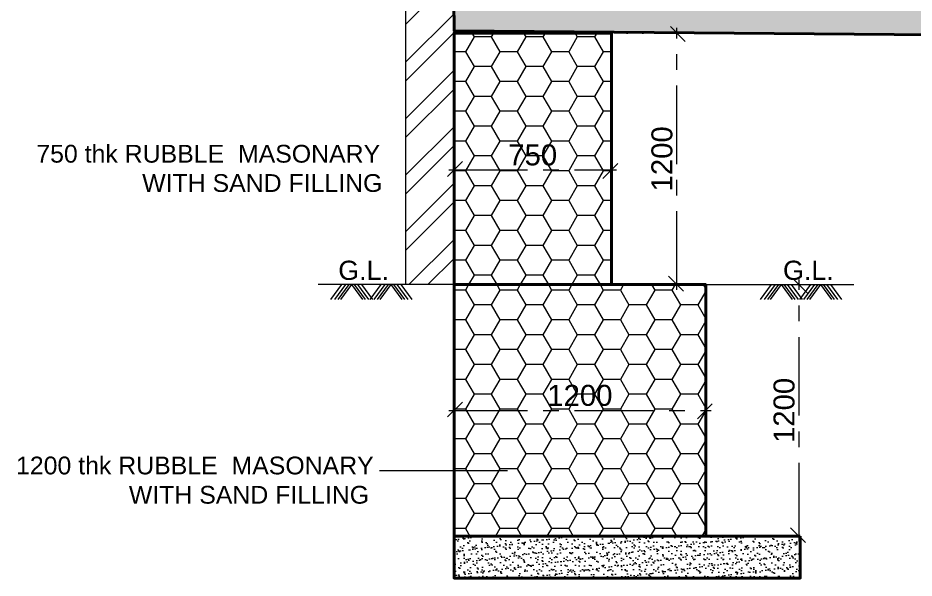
# Model space of a CAD drawing. Header units: millimetres. Extents: x 1667 to 847943, y 724 to 1832625.
# Drawn here: x 413554 to 417826, y 665035 to 667707 of the extents above; entities that cross this region are included whole.
import ezdxf

# ---------------------------------------------------------------- set-up
doc = ezdxf.new("R2010")
doc.units = ezdxf.units.MM
for name, pattern in [('18 03 2014_Stilt Floor_Block 1_Architecture Plan$0$HIDDEN', [0.375, 0.25, -0.125]), ('CENTER', [2, 1.25, -0.25, 0.25, -0.25]), ('DOT', [0.25, 0, -0.25])]:
    doc.linetypes.add(name, pattern=pattern)
doc.layers.get('Defpoints').update_dxf_attribs({"color": 140})
for name, color, linetype, lineweight in [('.', 1, 'Continuous', 0), ('BRICK WALL_MOFA', 22, 'Continuous', 20), ('CONCRETE_MOFA', 230, 'Continuous', 40), ('DIMENSION_MOFA', 66, 'CENTER', 15), ('ELEV_GRADE 2_MOFA', 37, 'Continuous', 9), ('ROAD_EXISTING_MOFA', 8, 'Continuous', 25), ('s-dm', 171, 'Continuous', 15), ('SEC_ST_TXT', 7, 'Continuous', 15)]:
    doc.layers.add(name, color=color, linetype=linetype, lineweight=lineweight)
doc.layers.add('HATCH_LIGHT_MOFA', color=7, linetype='Continuous', lineweight=5, true_color=0x5b5b5b)
doc.styles.add('arial', font='arial.ttf')
doc.styles.add('RS', font='romans.shx', dxfattribs={"width": 0.9})
doc.dimstyles.new('Maheboob', dxfattribs={"dimtxt": 100, "dimasz": 100, "dimexe": 0, "dimexo": 0, "dimgap": 50, "dimtad": 1, "dimdec": 0, "dimdsep": 46, "dimtxsty": 'RS', "dimblk": 'ME', "dimcen": 225, "dimdle": 25, "dimclrd": 256, "dimclre": 256, "dimclrt": 7, "dimadec": 1, "dimazin": 1, "dimtfac": 1, "dimtdec": 0, "dimtmove": 0, "dimatfit": 0, "dimldrblk": 'ME', "dimfxl": 1, "dimlwd": -1, "dimlwe": -1, "dimarcsym": 0})
pattern_1 = [(180, (412856.0661357006, 559175.6857567233), (-123.083955, -71.06255424163798), [82.05596999999999, -164.11194]), (299.9999999999999, (412856.0661357006, 559175.6857567233), (123.0839547310681, -71.06255470744178), [82.05596999999996, -164.1119399999999]), (239.9999999999999, (412856.0661357006, 559175.6857567233), (-2.689319501747888e-07, -142.1251089490796), [-164.1119399999999, 82.05596999999997])]

# ---------------------------------------------------------------- blocks, each defined once
blk = doc.blocks.new('_Oblique')
at = {"color": 0, "linetype": 'ByBlock', "lineweight": -2}
blk.add_line((-0.5, -0.5), (0.5, 0.5), dxfattribs=at)
blk = doc.blocks.new('*D894')
at = {"layer": 'Defpoints', "color": 0}
for p in [(416382.7252781743, 667634.9623915817), (416695.3094442743, 667634.9623915817), (416382.7252781743, 666434.9623915817)]:
    blk.add_point(p, dxfattribs=at)
at = {"layer": 'DIMENSION_MOFA', "ltscale": 300}
blk.add_line((416695.3094442743, 666409.9623915817), (416695.3094442743, 667659.9623915817), dxfattribs=at)
at = {"layer": 'DIMENSION_MOFA', "linetype": 'DOT', "ltscale": 300}
for p, q in [((416382.7252781743, 667634.9623915817), (416720.3094442743, 667634.9623915817)), ((416382.7252781743, 666434.9623915817), (416720.3094442743, 666434.9623915817))]:
    blk.add_line(p, q, dxfattribs=at)
at = {"layer": 'DIMENSION_MOFA', "xscale": 80, "yscale": 80, "zscale": 80}
for p, rotation in [((416695.3094442743, 667634.9623915817), 90), ((416695.3094442743, 666434.9623915817), 270)]:
    blk.add_blockref('_Oblique', p, dxfattribs=dict(at, rotation=rotation))
at = {"layer": 'DIMENSION_MOFA', "color": 7, "insert": (416624.2521455022, 667034.9623915817), "char_height": 100, "attachment_point": 5, "rotation": 90, "style": 'arial'}
blk.add_mtext('1200', dxfattribs=at)
blk = doc.blocks.new('ME')
at = {"layer": 's-dm', "color": 2, "ltscale": 50}
for p, q in [((5.457000000000001e-12, -1.043956861999275), (5.457000000000001e-12, 1.043956861990636)), ((-1.043956861989494, -4.3201e-12), (1.043956861979949, -4.3201e-12))]:
    blk.add_line(p, q, dxfattribs=at)
blk.add_lwpolyline([(0.7381889763755681, 0.738188976365791), (-0.7381889763851178, -0.7381889763744311)], dxfattribs=at)
blk = doc.blocks.new('*D895')
at = {"layer": 'Defpoints', "color": 0}
for p in [(416982.7252781743, 666434.9623915817), (417277.3813148655, 666434.9623915817), (416832.7252781743, 665234.9623915817)]:
    blk.add_point(p, dxfattribs=at)
at = {"layer": 'DIMENSION_MOFA', "ltscale": 300}
blk.add_line((417277.3813148655, 665209.9623915817), (417277.3813148655, 666459.9623915817), dxfattribs=at)
at = {"layer": 'DIMENSION_MOFA', "linetype": 'DOT', "ltscale": 300}
for p, q in [((416982.7252781743, 666434.9623915817), (417302.3813148655, 666434.9623915817)), ((416832.7252781743, 665234.9623915817), (417302.3813148655, 665234.9623915817))]:
    blk.add_line(p, q, dxfattribs=at)
at = {"layer": 'DIMENSION_MOFA', "xscale": 80, "yscale": 80, "zscale": 80}
for p, rotation in [((417277.3813148655, 666434.9623915817), 90), ((417277.3813148655, 665234.9623915817), 270)]:
    blk.add_blockref('_Oblique', p, dxfattribs=dict(at, rotation=rotation))
at = {"layer": 'DIMENSION_MOFA', "color": 7, "insert": (417206.3240160933, 665834.9623915817), "char_height": 100, "attachment_point": 5, "rotation": 90, "style": 'arial'}
blk.add_mtext('1200', dxfattribs=at)
blk = doc.blocks.new('*D896')
at = {"layer": 'Defpoints', "color": 0}
for p in [(415632.7252781743, 665834.9623915817), (416832.7252781743, 665834.9623915817), (416832.7252781743, 665834.9623915817)]:
    blk.add_point(p, dxfattribs=at)
at = {"layer": 'DIMENSION_MOFA', "linetype": 'DOT', "ltscale": 300}
for p, q in [((415632.7252781743, 665834.9623915817), (415632.7252781743, 665859.9623915817)), ((416832.7252781743, 665834.9623915817), (416832.7252781743, 665859.9623915817))]:
    blk.add_line(p, q, dxfattribs=at)
at = {"layer": 'DIMENSION_MOFA', "ltscale": 300}
blk.add_line((415607.7252781743, 665834.9623915817), (416857.7252781743, 665834.9623915817), dxfattribs=at)
at = {"layer": 'DIMENSION_MOFA', "xscale": 80, "yscale": 80, "zscale": 80, "rotation": 180}
blk.add_blockref('_Oblique', (415632.7252781743, 665834.9623915817), dxfattribs=at)
at = {"layer": 'DIMENSION_MOFA', "xscale": 80, "yscale": 80, "zscale": 80}
blk.add_blockref('_Oblique', (416832.7252781743, 665834.9623915817), dxfattribs=at)
at = {"layer": 'DIMENSION_MOFA', "color": 7, "insert": (416232.7252781743, 665906.0196903539), "char_height": 100, "attachment_point": 5, "style": 'arial'}
blk.add_mtext('1200', dxfattribs=at)
blk = doc.blocks.new('*D897')
at = {"layer": 'Defpoints', "color": 0}
for p in [(415632.7252781743, 667034.9623915817), (416382.7252781743, 667034.9623915817), (416382.7252781743, 666982.0586159106)]:
    blk.add_point(p, dxfattribs=at)
at = {"layer": 'DIMENSION_MOFA', "linetype": 'DOT', "ltscale": 300}
for p, q in [((415632.7252781743, 667034.9623915817), (415632.7252781743, 666957.0586159106)), ((416382.7252781743, 667034.9623915817), (416382.7252781743, 666957.0586159106))]:
    blk.add_line(p, q, dxfattribs=at)
at = {"layer": 'DIMENSION_MOFA', "ltscale": 300}
blk.add_line((415607.7252781743, 666982.0586159106), (416407.7252781743, 666982.0586159106), dxfattribs=at)
at = {"layer": 'DIMENSION_MOFA', "xscale": 80, "yscale": 80, "zscale": 80, "rotation": 180}
blk.add_blockref('_Oblique', (415632.7252781743, 666982.0586159106), dxfattribs=at)
at = {"layer": 'DIMENSION_MOFA', "xscale": 80, "yscale": 80, "zscale": 80}
blk.add_blockref('_Oblique', (416382.7252781743, 666982.0586159106), dxfattribs=at)
at = {"layer": 'DIMENSION_MOFA', "color": 7, "insert": (416007.7252781743, 667053.1159146827), "char_height": 100, "attachment_point": 5, "style": 'arial'}
blk.add_mtext('750', dxfattribs=at)
blk = doc.blocks.new('DBCJHDBCF')
at = {"layer": '.', "lineweight": 0, "true_color": 0x525252}
h = blk.add_hatch(dxfattribs=at)
h.set_pattern_fill('AR-CONC', color=251, scale=0.9999999999999998, angle=359.6093848919606)
h.set_pattern_definition([(49.60938489196174, (-1.410636847489513, -106.9102907842025), (182.071770981873, -17.18075308373853), [19.05, -209.55]), (354.6093848919605, (-1.410636847489513, -106.9102907842025), (-33.94007867158338, 191.2926760913688), [15.23999999999998, -167.6405841699996]), (100.0608295919617, (13.76196201052517, -108.3420162448892), (148.1316917765255, 174.1119152231513), [16.19000879999983, -178.0902445999986]), (45.79358489196178, (-1.064309527515434, -56.11147133540362), (270.7861190522771, -43.88942329999342), [28.575, -314.3249999999999]), (96.24494250196176, (21.50118050619494, -59.76889581070282), (239.0854363924494, 245.8018797796788), [24.28502313999999, -267.1356081599999]), (350.7935360619606, (-1.064309527515434, -56.11147133540362), (239.0854364058395, 245.8018797673988), [22.85996706999996, -251.4597319199997]), (20.60938489196168, (24.24851836822927, -68.98433985514566), (150.9136782653836, -103.2964477248183), [19.05, -209.55]), (325.6093848919617, (24.24851836822927, -68.98433985514566), (63.05628748640045, 183.762352457168), [15.24, -167.64]), (71.06082989196175, (36.82465821725782, -77.59237721934915), (213.9699654202103, 80.46590568530596), [16.19000879999992, -178.0899375999994]), (37.10938489196175, (-1.410636847489513, -106.9102907842025), (3.664982655381011, 84.53201743136003), [0, -165.608, 0, -170.18, 0, -168.275]), (7.10938489196174, (-1.410636847489513, -106.9102907842025), (67.50108743100768, 99.72270586236345), [0, -97.028, 0, -161.798, 0, -64.135]), (327.1093848919616, (-58.05132053268608, -106.5241358197527), (135.5483886274902, -6.652995260098044), [0, -63.5, 0, -198.12, 0, -262.89]), (317.1093848919618, (-83.45073025708552, -106.3509721596492), (148.2990832445015, 24.41603434631882), [0, -82.54999999999967, 0, -131.5719999999993, 0, -186.6899999999993])])
h.paths.add_polyline_path([(-1.164153218269348e-10, 99.99999999755528), (7049.731498239562, -7.586870500235818), (7049.731498240202, -90.49931584869046), (7049.007654575747, -154.9774013812421), (6739.167612911318, -152.8650280537549), (-0.7575757364975289, -49.99426046060398)])
at = {"layer": 'CONCRETE_MOFA'}
blk.add_lwpolyline([(6644.909719502146, -1.795439871028066), (6644.909719502146, -1.795439871028066), (6652.50628140429, 559.0010293023661), (6752.499326769379, 557.8990817876766), (6744.897458001331, -2.89893483533524), (7054.655024038511, -7.624540200224146), (7053.724349917611, -157.6323536629789), (-0.7575757364975289, -49.99426046060398), (-1.164153218269348e-10, 99.99999999755528), (-1.164153218269348e-10, 99.99999999755528)], dxfattribs=at)

msp = doc.modelspace()

# ---------------------------------------------------------------- hatches: boundary and pattern name
at = {"layer": '.', "lineweight": 0, "true_color": 0x525252}
h = msp.add_hatch(dxfattribs=at)
h.set_pattern_fill('AR-SAND', color=251, scale=0.8614799999999998, angle=180)
h.set_pattern_definition([(217.5, (412943.9733773277, 558975.6857567233), (1.378394960864335, -42.16197156944819), [0, -33.26001984, 0, -37.19870640000001, 0, -35.55758700000001]), (187.4999999999999, (412943.9733773277, 558975.6857567233), (-38.72553179577268, -61.75304876376258), [0, -17.94290543999997, 0, -29.97778103999995, 0, -11.48783579999998]), (147.5, (412970.8877354876, 558975.6857567233), (-68.14241071156108, -0.1238105856873725), [0, -10.940796, 0, -39.38686559999999, 0, -51.42174119999999]), (137.5, (412970.8877354876, 558975.6857567233), (-65.77886126758344, -19.20491533996268), [0, -5.470397999999999, 0, -25.82027855999999, 0, -29.5401492])])
h.paths.add_polyline_path([(415632.7252781743, 665034.9623915817), (415632.7252781743, 665234.9623915817), (417282.7252781743, 665234.9623915817), (417282.7252781743, 665034.9623915817)])
at = {"layer": 'ELEV_GRADE 2_MOFA', "lineweight": 0}
h = msp.add_hatch(dxfattribs=at)
h.set_pattern_fill('HONEY', color=256, scale=25.8444, angle=180)
h.set_pattern_definition(pattern_1)
h.paths.add_polyline_path([(415632.7252781743, 666434.9623915817), (415632.7252781743, 667634.9623915817), (416382.7252781743, 667634.9623915817), (416382.7252781743, 666434.9623915817), (415782.7252781743, 666434.9623915817)])
h = msp.add_hatch(dxfattribs=at)
h.set_pattern_fill('HONEY', color=256, scale=25.8444, angle=180)
h.set_pattern_definition(pattern_1)
h.paths.add_polyline_path([(415632.7252781743, 666434.9623915817), (415782.7252781743, 666434.9623915817), (416815.8125860177, 666434.9623915817), (416832.7252781743, 666434.9623915817), (416832.7252781743, 665234.9623915817), (415632.7252781743, 665234.9623915817)])
at = {"layer": 'HATCH_LIGHT_MOFA', "lineweight": 13}
h = msp.add_hatch(dxfattribs=at)
h.set_pattern_fill('ANSI32', color=256, scale=20, angle=180, style=0)
h.set_pattern_definition([(225, (415402.7252781743, 666060.4501799601), (134.7038418160373, -134.7038418160373), []), (225, (415312.9226781743, 666060.4501799601), (134.7038418160373, -134.7038418160373), [])])
h.paths.add_polyline_path([(415402.7252781743, 666434.9623915817), (415402.7252781743, 673995.2389168186), (415632.7252781743, 673995.2389168186), (415632.7252781743, 666434.9623915817)])

# ---------------------------------------------------------------- linework, layer by layer
at = {"lineweight": 0}
for p, q in [((415707.7252781743, 666434.9623915817), (414984.627708053, 666434.9623915817)), ((416815.8125860177, 666434.9623915817), (417538.910156139, 666434.9623915817)), ((415277.1271119885, 665547.7179948753), (415888.4065912271, 665547.7179948753))]:
    msp.add_line(p, q, dxfattribs=at)
at = {"layer": 'BRICK WALL_MOFA'}
for p, q in [((415402.7252781743, 666434.9623915817), (415402.7252781743, 673989.1842661394)), ((415632.7252781743, 666434.9623915817), (415632.7252781743, 673989.1842661394))]:
    msp.add_line(p, q, dxfattribs=at)
at = {"layer": 'CONCRETE_MOFA'}
for points in [[(416382.7252781743, 666434.9623915817), (416382.7252781743, 667634.9623915817), (415632.7252781743, 667634.9623915817), (415632.7252781743, 666434.9623915817)], [(415782.7252781743, 666434.9623915817), (416832.7252781743, 666434.9623915817), (416832.7252781743, 665234.9623915817), (415632.7252781743, 665234.9623915817), (415632.7252781743, 666434.9623915817), (415782.7252781743, 666434.9623915817)]]:
    msp.add_lwpolyline(points, dxfattribs=at)
msp.add_lwpolyline([(417282.7252781743, 665234.9623915817), (415632.7252781743, 665234.9623915817), (415632.7252781743, 665034.9623915817), (417282.7252781743, 665034.9623915817)], close=True, dxfattribs=at)
at = {"layer": 'ROAD_EXISTING_MOFA', "lineweight": 0}
for p, q in [((415096.3691134002, 666434.9623915817), (415043.7249194084, 666363.8784792472)), ((415115.7161092577, 666434.9623915817), (415063.0719152659, 666363.8784792472)), ((415132.0083162956, 666434.9623915817), (415079.3641223041, 666363.8784792472)), ((415144.227471574, 666434.9623915817), (415091.5832775825, 666363.8784792472)), ((415144.227471574, 666434.9623915817), (415196.8716655658, 666363.8784792472)), ((415156.4466268526, 666434.9623915817), (415209.0908208443, 666363.8784792472)), ((415172.7388338908, 666434.9623915817), (415225.3830278821, 666363.8784792472)), ((415192.0858297484, 666434.9623915817), (415244.7300237399, 666363.8784792472)), ((415283.7294943372, 666434.9623915817), (415231.0853003454, 666363.8784792472)), ((415303.0764901947, 666434.9623915817), (415250.432296203, 666363.8784792472)), ((415319.3686972326, 666434.9623915817), (415266.7245032411, 666363.8784792472)), ((415331.5878525111, 666434.9623915817), (415278.9436585196, 666363.8784792472)), ((415331.5878525111, 666434.9623915817), (415384.2320465028, 666363.8784792472)), ((415343.8070077897, 666434.9623915817), (415396.4512017815, 666363.8784792472)), ((415360.0992148278, 666434.9623915817), (415412.7434088194, 666363.8784792472)), ((415379.4462106855, 666434.9623915817), (415432.0904046769, 666363.8784792472)), ((417144.0916535066, 666434.9623915817), (417091.4474595151, 666363.8784792472)), ((417163.4386493642, 666434.9623915817), (417110.7944553727, 666363.8784792472)), ((417179.7308564024, 666434.9623915817), (417127.0866624106, 666363.8784792472)), ((417191.9500116809, 666434.9623915817), (417139.3058176892, 666363.8784792472)), ((417191.9500116809, 666434.9623915817), (417244.5942056724, 666363.8784792472)), ((417204.1691669594, 666434.9623915817), (417256.813360951, 666363.8784792472)), ((417220.4613739973, 666434.9623915817), (417273.105567989, 666363.8784792472)), ((417239.8083698549, 666434.9623915817), (417292.4525638467, 666363.8784792472)), ((417331.4520344437, 666434.9623915817), (417278.8078404521, 666363.8784792472)), ((417350.7990303012, 666434.9623915817), (417298.1548363099, 666363.8784792472)), ((417367.0912373395, 666434.9623915817), (417314.4470433477, 666363.8784792472)), ((417379.310392618, 666434.9623915817), (417326.6661986262, 666363.8784792472)), ((417379.310392618, 666434.9623915817), (417431.9545866096, 666363.8784792472)), ((417391.5295478964, 666434.9623915817), (417444.173741888, 666363.8784792472)), ((417407.8217549343, 666434.9623915817), (417460.4659489261, 666363.8784792472)), ((417427.1687507919, 666434.9623915817), (417479.8129447837, 666363.8784792472))]:
    msp.add_line(p, q, dxfattribs=at)

# ---------------------------------------------------------------- texts
at = {"layer": 'SEC_ST_TXT', "style": 'arial'}
for s, height, p in [('750 thk RUBBLE  MASONARY', 84.79138437001922, (413641.7073564156, 667016.9958289533, -0.01128800248953409)), ('WITH SAND FILLING', 84.79138437001922, (414146.4069607901, 666877.2738613952, -0.01128800248953409)), ('G.L.', 91.57469511962078, (415081.0417514679, 666457.5739161487, -0.01564434947241785)), ('G.L.', 91.57469511962078, (417200.7539093729, 666457.5739161487, -0.01564434947241785)), ('1200 thk RUBBLE  MASONARY', 84.79138437001922, (413545.0739770727, 665529.7514322465, -0.01128800248953409)), ('WITH SAND FILLING', 84.79138437001922, (414082.8996796434, 665390.0294646887, -0.01128800248953409))]:
    msp.add_text(s, height=height, dxfattribs=at).set_placement(p)

# ---------------------------------------------------------------- dimensions: what is measured, and where the dimension line sits
at = {"layer": 'DIMENSION_MOFA', "color": 4, "linetype": '18 03 2014_Stilt Floor_Block 1_Architecture Plan$0$HIDDEN', "ltscale": 300}
for base, p1, p2, override, picture, middle in [((416695.3094442743, 667634.9623915817), (416382.7252781743, 666434.9623915817), (416382.7252781743, 667634.9623915817), {"dimasz": 80, "dimexe": 25, "dimgap": 20, "dimtxsty": 'arial', "dimblk1": 'Oblique', "dimblk2": 'Oblique', "dimsah": 1, "dimtmove": 1, "dimfxl": 0, "dimarcsym": 1}, '*D894', (416624.2521455022, 667034.9623915817)), ((417277.3813148655, 666434.9623915817), (416832.7252781743, 665234.9623915817), (416982.7252781743, 666434.9623915817), {"dimtxt": 100, "dimasz": 80, "dimexe": 25, "dimgap": 20, "dimtxsty": 'arial', "dimblk1": 'Oblique', "dimblk2": 'Oblique', "dimsah": 1, "dimtmove": 1, "dimfxl": 0, "dimarcsym": 1}, '*D895', (417206.3240160933, 665834.9623915817))]:
    dim = msp.add_linear_dim(base=base, p1=p1, p2=p2, angle=90, dimstyle='Maheboob', override=override, dxfattribs=at)
    dim.commit()
    dim.dimension.update_dxf_attribs({"geometry": picture, "text_midpoint": middle})
for base, p1, p2, picture, middle in [((416382.7252781743, 666982.0586159106), (415632.7252781743, 667034.9623915817), (416382.7252781743, 667034.9623915817), '*D897', (416007.7252781743, 667053.1159146827)), ((416832.7252781743, 665834.9623915817), (415632.7252781743, 665834.9623915817), (416832.7252781743, 665834.9623915817), '*D896', (416232.7252781743, 665906.0196903539))]:
    dim = msp.add_linear_dim(base=base, p1=p1, p2=p2, dimstyle='Maheboob', override={"dimasz": 80, "dimexe": 25, "dimgap": 20, "dimtxsty": 'arial', "dimblk1": 'Oblique', "dimblk2": 'Oblique', "dimsah": 1, "dimtmove": 1, "dimfxl": 0, "dimarcsym": 1}, dxfattribs=at)
    dim.commit()
    dim.dimension.update_dxf_attribs({"geometry": picture, "text_midpoint": middle})

# ---------------------------------------------------------------- next in the draw order: block references
at = {"rotation": 0.3906151080382554}
msp.add_blockref('DBCJHDBCF', (415633.1421583991, 667696.3537172058), dxfattribs=at)

doc.saveas('drawing.dxf')
